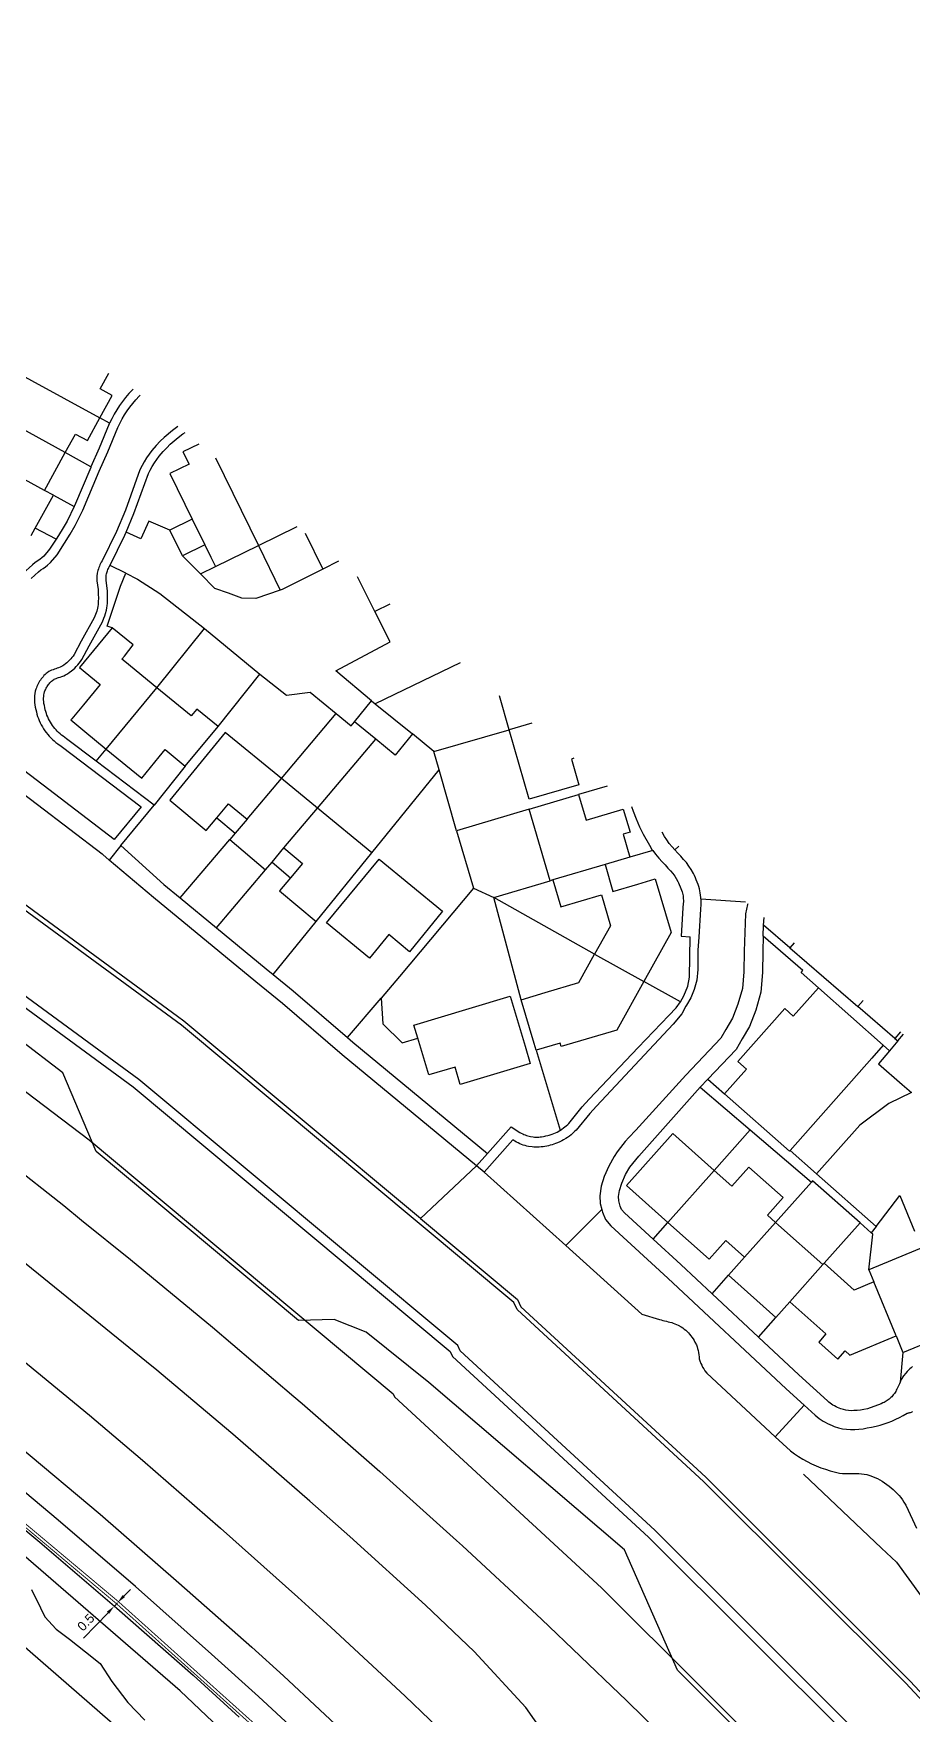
# Model space of a CAD drawing. Header units: millimetres. Extents: x 111502 to 977541, y 8702 to 1044108.
# Drawn here: x 489318.1 to 489413.5, y 239319.4 to 239501.8 of the extents above; entities that cross this region are included whole.
import ezdxf

# ---------------------------------------------------------------- set-up
doc = ezdxf.new("R2010")
doc.units = ezdxf.units.MM
doc.header["$LTSCALE"] = 0.25
doc.linetypes.add('DASHED2', pattern=[9.525, 6.35, -3.175])
for name, color, linetype in [('E HVSS As Laid Dimensions', 30, 'Continuous'), ('E HVSS As Laid HV', 10, 'Continuous'), ('X HVSS Site Background', 8, 'Continuous')]:
    doc.layers.add(name, color=color, linetype=linetype)
doc.styles.add('Arial', font='arial.ttf')
doc.dimstyles.new('HVSS AsLaid', dxfattribs={"dimtxt": 1, "dimasz": 1, "dimexe": 0, "dimexo": 0, "dimgap": 0.5, "dimtad": 1, "dimdec": 1, "dimzin": 1, "dimdsep": 46, "dimtxsty": 'Arial', "dimcen": 0.09, "dimadec": 0, "dimazin": 0, "dimtfac": 1, "dimtdec": 1, "dimtmove": 0, "dimatfit": 3, "dimfxl": 1, "dimtolj": 1, "dimtzin": 0, "dimarcsym": 0})

# ---------------------------------------------------------------- blocks, each defined once
blk = doc.blocks.new('OS MAP 060722')
at = {"layer": 'X HVSS Site Background'}
for points in [[(428.77, 336.93), (429.04, 336.53), (445.79, 312.1), (449.2, 309.82), (481.57, 288.16), (518.37, 261.19), (552.77, 232.49), (553.02, 231.94), (574.27, 212.34), (596.22, 190.44), (614.02, 171.34)], [(614.81, 171.96), (596.82, 191.26), (574.95, 213.08), (553.84, 232.55), (553.58, 233.12), (518.98, 261.99), (482.16, 288.97), (449.76, 310.65), (445.4, 316.11), (443.11, 319.42), (439.82, 325.21), (438.71, 327.64), (437.7, 330.11), (436.86, 332.64), (436.07, 336.75), (436.01, 340.04), (436.34, 343.33), (437.04, 346.85), (437.95, 350.02), (439.13, 353.11), (441.11, 356.99), (447.84, 367.99)], [(428.77, 336.93), (419.33, 320.26), (464.26, 291.47), (491.02, 272.56), (513.57, 255.44), (546.57, 227.89), (546.72, 227.54), (569.17, 206.84), (590.72, 185.34), (608.87, 165.84)], [(620.39, 176.97), (602.17, 196.52), (580.29, 218.35), (560.03, 237.03), (559.67, 237.8), (523.59, 267.9), (486.5, 295.09), (453.93, 316.88), (451.7, 320.66), (449.41, 325.41), (447.79, 329.68), (445.52, 337.98), (445.04, 342.54), (445.4, 348.54), (446.01, 351.69), (447.47, 356.33), (452.18, 366.11)], [(549.55, 246.89), (523.86, 268.32), (523.18, 268.82), (486.7, 295.57), (454.29, 317.25), (452.16, 320.86), (449.88, 325.58), (448.25, 329.89), (446.02, 338.04), (446.29, 340.2), (446.65, 342.4), (449.56, 352.48), (451.91, 358.89), (454.56, 365.08)], [(503.37, 339.98), (514.75, 333.77)], [(514.75, 333.77), (516.08, 336.2), (514.76, 336.92), (515.7, 338.64)], [(523.19, 332.86), (522.62, 332.43), (521.71, 331.67), (521.28, 331.24), (520.86, 330.8), (520.39, 330.23), (520.1, 329.84), (519.82, 329.44), (519.56, 329.02), (519.32, 328.6), (519.09, 328.16), (517.51, 323.76), (516.54, 321.47), (514.98, 318.27), (514.9, 318.13), (514.82, 317.99), (514.75, 317.84), (514.69, 317.69), (514.63, 317.54), (514.58, 317.39), (514.53, 317.23), (514.5, 317.08), (514.46, 316.92), (514.42, 316.61), (514.43, 316.09), (514.55, 315.16), (514.56, 314.96), (514.57, 314.75), (514.57, 314.54), (514.58, 314.34), (514.58, 314.13), (514.57, 313.93), (514.57, 313.72), (514.55, 313.52), (514.52, 313.32), (514.49, 313.12), (514.41, 312.82), (514.35, 312.63), (514.27, 312.43), (514.12, 312.09), (512.72, 309.54), (511.94, 308.1), (511.83, 307.94), (511.71, 307.79), (511.58, 307.64), (511.45, 307.49), (511.32, 307.35), (511.17, 307.22), (511.02, 307.09), (510.84, 306.95), (510.71, 306.86), (510.57, 306.79), (510.42, 306.72), (510.27, 306.66), (510.12, 306.61), (509.96, 306.56), (509.81, 306.51), (509.66, 306.46), (509.51, 306.4), (509.36, 306.34), (509.22, 306.26), (509.03, 306.13), (508.91, 306.03), (508.8, 305.92), (508.68, 305.81), (508.58, 305.7), (508.48, 305.58), (508.38, 305.46), (508.29, 305.33), (508.2, 305.2), (508.12, 305.07), (508.04, 304.93), (507.97, 304.79), (507.91, 304.65), (507.85, 304.5), (507.8, 304.35), (507.73, 304.12), (507.68, 303.88), (507.65, 303.63), (507.64, 303.38), (507.64, 303.14), (507.66, 302.89), (507.69, 302.64), (507.74, 302.39), (507.79, 302.14), (507.85, 301.87), (507.91, 301.63), (507.99, 301.39), (508.07, 301.16), (508.17, 300.93), (508.27, 300.7), (508.39, 300.48), (508.51, 300.26), (508.64, 300.05), (508.78, 299.84), (508.92, 299.64), (509.08, 299.44), (509.24, 299.25), (509.41, 299.07), (509.59, 298.9), (509.78, 298.73), (509.97, 298.57), (510.17, 298.42), (510.55, 298.16), (519.21, 291.57), (516.3, 288.04), (509.21, 293.45), (506.44, 295.55)], [(507.3, 316.37), (508.1, 317.09), (508.34, 317.28), (508.58, 317.45), (508.83, 317.63), (509.07, 317.8), (509.39, 318.08), (510.1, 318.93), (510.92, 320.2), (511.51, 321.15), (512.06, 322.11), (512.89, 323.78), (514.68, 328), (515.61, 330.11), (516.68, 332.72), (516.93, 333.23), (517.17, 333.68), (517.43, 334.12), (517.71, 334.54), (518.01, 334.96), (518.32, 335.36), (518.65, 335.75), (519, 336.12), (519.13, 336.25)], [(518.36, 336.9), (518.28, 336.82), (517.9, 336.42), (517.53, 336), (517.2, 335.56), (516.88, 335.11), (516.57, 334.66), (516.29, 334.17), (516.03, 333.69), (515.79, 333.2)], [(510.99, 330.01), (502.16, 334.86)], [(510.99, 330.01), (512.09, 332.03), (513.41, 331.31), (514.75, 333.77)], [(515.79, 333.2), (514.75, 333.77)], [(515.79, 333.2), (515.76, 333.13), (514.68, 330.51), (513.78, 328.48)], [(517.58, 321.37), (518.44, 323.4), (520.01, 327.76), (520.2, 328.12), (520.42, 328.51), (520.66, 328.89), (520.91, 329.25), (521.18, 329.61), (521.61, 330.14), (522, 330.54), (522.39, 330.93), (523.24, 331.65), (523.76, 332.04), (523.99, 332.19)], [(525.47, 330.94), (523.76, 330.1), (524.42, 328.75), (522.35, 327.74), (524.77, 322.8)], [(508.74, 325.9), (503.62, 328.67)], [(508.74, 325.9), (510.99, 330.01)], [(513.78, 328.48), (510.99, 330.01)], [(513.78, 328.48), (513.75, 328.4), (511.99, 324.23), (511.96, 324.17)], [(527.28, 329.43), (531.94, 319.92)], [(507.73, 321.83), (509.71, 325.38)], [(509.71, 325.38), (508.74, 325.9)], [(509.71, 325.38), (511.96, 324.17)], [(511.96, 324.17), (511.18, 322.58), (510.65, 321.66), (510.08, 320.74), (510, 320.61)], [(507.28, 321.01), (507.73, 321.83)], [(510, 320.61), (507.73, 321.83)], [(515.85, 317.78), (515.86, 317.8), (517.45, 321.06), (517.58, 321.37)], [(519.2, 320.66), (517.58, 321.37)], [(522.34, 321.61), (520.04, 322.59), (519.2, 320.66)], [(524.77, 322.8), (522.34, 321.61)], [(523.7, 318.83), (522.34, 321.61)], [(524.77, 322.8), (526.13, 320.02)], [(531.94, 319.92), (536.17, 321.98)], [(537.02, 321.27), (538.92, 317.38)], [(608.48, 165.52), (590.22, 185.14), (577.43, 197.9), (571.66, 210.95), (550.43, 229.1), (543.63, 234.59), (540.17, 235.96), (536.28, 235.84), (514.33, 254.17), (510.72, 262.7), (496.24, 273.77), (484.56, 276.52), (464.21, 291.68), (449.69, 304.32), (419.06, 319.84), (418.38, 320.27)], [(510, 320.61), (509.29, 319.52), (508.67, 318.78), (508.45, 318.59), (508.25, 318.44), (508, 318.26), (507.74, 318.08), (507.45, 317.85), (506.38, 316.88)], [(526.13, 320.02), (523.7, 318.83)], [(526.13, 320.02), (526.79, 318.66), (527.29, 317.64)], [(527.29, 317.64), (531.94, 319.92)], [(531.94, 319.92), (534.31, 315.09)], [(514.36, 296.52), (511.14, 298.97), (510.75, 299.23), (510.59, 299.35), (510.44, 299.49), (510.27, 299.64), (510.12, 299.78), (509.99, 299.92), (509.85, 300.07), (509.72, 300.24), (509.61, 300.4), (509.48, 300.59), (509.37, 300.76), (509.27, 300.96), (509.17, 301.14), (509.09, 301.33), (509, 301.52), (508.94, 301.71), (508.87, 301.91), (508.82, 302.1), (508.77, 302.35), (508.72, 302.59), (508.68, 302.8), (508.66, 302.99), (508.64, 303.18), (508.64, 303.36), (508.65, 303.55), (508.67, 303.72), (508.7, 303.87), (508.75, 304.05), (508.79, 304.16), (508.83, 304.27), (508.88, 304.37), (508.92, 304.46), (508.98, 304.56), (509.04, 304.65), (509.11, 304.76), (509.18, 304.85), (509.25, 304.94), (509.33, 305.04), (509.39, 305.1), (509.49, 305.2), (509.59, 305.29), (509.63, 305.33), (509.75, 305.41), (509.8, 305.44), (509.88, 305.47), (510, 305.52), (510.13, 305.56), (510.27, 305.61), (510.43, 305.66), (510.61, 305.72), (510.82, 305.8), (511.01, 305.89), (511.22, 306), (511.43, 306.14), (511.65, 306.32), (511.82, 306.46), (512.02, 306.63), (512.19, 306.82), (512.34, 306.99), (512.48, 307.15), (512.63, 307.34), (512.79, 307.58), (513.6, 309.06), (515.02, 311.65), (515.19, 312.04), (515.29, 312.29), (515.37, 312.54), (515.47, 312.92), (515.51, 313.17), (515.54, 313.4), (515.57, 313.67), (515.57, 313.91), (515.58, 314.11), (515.58, 314.36), (515.57, 314.56), (515.57, 314.77), (515.56, 315.01), (515.55, 315.25), (515.43, 316.16), (515.42, 316.56), (515.44, 316.73), (515.48, 316.86), (515.5, 316.98), (515.53, 317.08), (515.57, 317.2), (515.62, 317.32), (515.67, 317.44), (515.71, 317.53), (515.77, 317.63), (515.85, 317.78)], [(517.57, 316.92), (515.85, 317.78)], [(525.67, 316.85), (523.7, 318.83)], [(525.67, 316.85), (527.29, 317.64)], [(538.92, 317.38), (534.51, 315.16), (534.31, 315.09)], [(540.64, 318.24), (538.92, 317.38)], [(516.09, 310.99), (515.53, 311.19), (516.99, 315.53), (517.57, 316.92)], [(517.57, 316.92), (518.83, 316.29), (521.24, 314.73), (526.08, 310.92)], [(534.31, 315.09), (531.66, 314.2), (530.16, 314.23), (528.71, 314.75), (527.23, 315.28), (525.67, 316.85)], [(544.59, 312.76), (542.69, 316.52)], [(501.24, 255.84), (510.83, 248.3), (512.74, 246.73), (518.05, 242.46), (526.98, 235.1), (535.8, 227.61), (536.7, 226.83), (545.13, 219.46), (553.45, 211.98), (554.09, 211.39), (562.67, 203.42), (571.13, 195.34), (571.86, 194.63), (579.55, 187.08)], [(544.23, 303.08), (540.34, 306.33), (546.25, 309.49), (544.59, 312.76)], [(546.22, 313.57), (544.59, 312.76)], [(516.09, 310.99), (512.54, 306.68), (514.76, 304.84), (512.96, 302.65), (511.7, 301.12), (511.67, 301.08), (511.6, 301), (513.12, 299.75), (515.44, 297.84)], [(520.92, 304.5), (517.45, 307.33), (517.12, 307.6), (517.4, 307.94), (518.37, 309.14), (516.09, 310.99)], [(520.92, 304.5), (526.08, 310.92)], [(526.08, 310.92), (532.1, 305.99)], [(565.67, 187.17), (560.95, 193.84), (555.37, 199.93), (550.07, 204.95), (541.88, 212.39), (537.53, 216.24), (529.16, 223.49), (520.7, 230.62), (520.39, 230.87), (506.18, 242.43), (503.55, 244.52), (494.08, 251.91), (484.51, 259.18), (474.84, 266.33), (470.01, 269.82), (460.2, 276.77), (450.3, 283.59), (442.24, 289), (432.12, 295.61), (421.92, 302.1), (415.61, 306.03), (411.64, 308.54)], [(553.83, 307.19), (544.62, 302.77)], [(515.76, 285.8), (515.05, 286.4), (514.99, 286.45), (507.96, 291.81), (505.27, 293.85), (488.96, 304.14), (488.17, 304.69)], [(527.57, 300.28), (532.1, 305.99)], [(532.1, 305.99), (534.99, 303.68), (537.58, 304.03), (540.4, 301.71)], [(515.44, 297.84), (520.92, 304.5)], [(527.57, 300.28), (525.27, 302.19), (524.66, 301.44), (524.27, 301.76), (520.92, 304.5)], [(542.37, 300.8), (544.23, 303.08)], [(544.23, 303.08), (544.62, 302.77)], [(544.62, 302.77), (548.67, 299.48)], [(559.16, 299.95), (558.1, 303.61)], [(534.44, 294.64), (540.4, 301.71)], [(540.4, 301.71), (542.02, 300.38), (542.37, 300.8)], [(406.95, 300.4), (416.73, 294.7), (426.18, 288.9), (427.23, 288.25), (436.65, 282.27), (445.98, 276.15), (455.22, 269.9), (462.75, 264.65), (471.66, 258.26), (480.48, 251.74), (487.42, 246.5), (496.49, 239.47), (498.08, 238.2), (505.04, 232.62), (513.61, 225.55), (519.36, 220.68), (527.85, 213.31), (536.22, 205.83), (539.81, 202.56), (547.86, 195.07), (555.81, 187.47)], [(534.44, 294.64), (528.33, 299.64), (522.32, 292.3), (526.28, 289.01), (527.43, 290.39)], [(524.01, 295.99), (527.57, 300.28)], [(544.68, 298.91), (542.37, 300.8)], [(548.67, 299.48), (546.8, 297.18), (544.68, 298.91)], [(551, 297.59), (548.67, 299.48)], [(551, 297.59), (559.16, 299.95)], [(561.62, 300.66), (559.16, 299.95)], [(566.19, 296.84), (565.91, 296.76), (566.71, 293.97), (561.33, 292.42), (559.16, 299.95)], [(514.36, 296.52), (515.44, 297.84)], [(515.44, 297.84), (519.28, 294.68), (521.19, 297), (521.84, 297.79), (524.01, 295.99)], [(538.36, 291.43), (544.68, 298.91)], [(551.57, 295.59), (551, 297.59)], [(520.64, 291.74), (514.36, 296.52)], [(524.01, 295.99), (520.64, 291.74)], [(544.27, 286.59), (551.57, 295.59)], [(553.46, 288.99), (551.57, 295.59)], [(403.27, 293.99), (410.62, 289.69), (410.82, 289.59), (419.62, 284.29), (423.27, 282.04), (432.27, 276.34), (436.32, 273.69), (441.17, 270.49), (442.22, 269.79), (451.67, 263.34), (459.32, 257.99), (468.32, 251.54), (477.17, 244.94), (482.72, 240.79), (491.57, 233.89), (500.32, 226.89), (506.07, 222.14), (514.77, 214.84), (523.32, 207.39), (531.22, 200.39), (534.67, 197.29), (542.57, 189.89)], [(530.73, 290.24), (534.44, 294.64)], [(538.36, 291.43), (534.44, 294.64)], [(569.79, 293.83), (566.69, 292.91)], [(527.43, 290.39), (528.71, 291.92), (530.73, 290.24)], [(561.32, 291.32), (566.69, 292.91)], [(566.69, 292.91), (567.51, 290.13), (571.54, 291.32), (572.28, 288.83), (571.51, 288.6), (572.25, 286.11)], [(539.77, 187.79), (531.97, 195.04), (526.87, 199.64), (518.62, 206.99), (510.22, 214.19), (500.92, 221.94), (491.62, 229.44), (489.12, 231.39), (481.17, 237.64), (473.12, 243.79), (472.87, 243.94), (463.22, 250.99), (453.47, 257.89), (452.72, 258.39), (442.87, 265.14), (438.37, 268.19), (426.02, 276.14), (415.72, 282.49), (401.52, 291.04)], [(517.03, 287.38), (520.64, 291.74)], [(527.43, 290.39), (529.44, 288.71)], [(530.73, 290.24), (529.44, 288.71)], [(534.72, 287.12), (538.36, 291.43)], [(544.27, 286.59), (538.36, 291.43)], [(561.32, 291.32), (553.46, 288.99)], [(563.62, 283.56), (561.32, 291.32)], [(572.44, 291.61), (572.6, 291.1), (572.92, 290.26), (573.29, 289.42), (573.7, 288.6), (574.37, 287.4), (574.69, 286.89), (574.73, 286.84)], [(529.44, 288.71), (528.86, 288.03)], [(553.46, 288.99), (555.28, 282.75)], [(577.15, 286.9), (576.83, 287.25), (576.53, 287.61), (576.25, 287.98), (576, 288.37), (575.75, 288.84)], [(517.03, 287.38), (515.76, 285.8)], [(517.03, 287.38), (521.7, 283.14), (523.46, 281.69)], [(523.46, 281.69), (528.86, 288.03)], [(528.86, 288.03), (532.72, 284.75)], [(533.43, 285.59), (534.72, 287.12)], [(534.72, 287.12), (536.74, 285.43), (535.44, 283.87)], [(538.22, 279.13), (544.27, 286.59)], [(574.73, 286.84), (572.25, 286.11)], [(574.73, 286.84), (575.04, 286.43), (575.4, 286), (575.75, 285.62), (576.07, 285.27), (576.39, 284.93), (576.66, 284.63), (576.9, 284.34), (577.12, 284.05), (577.29, 283.8), (577.45, 283.48), (577.53, 283.32), (577.61, 283.14), (577.71, 282.91), (577.79, 282.7), (577.86, 282.53), (577.92, 282.35), (577.96, 282.22), (578.02, 281.91), (578.04, 281.78), (578.05, 281.6), (578.06, 281.46), (578.06, 281.39), (578.06, 281.33), (578.06, 281.27), (578.05, 281.09), (578.01, 280.62), (577.82, 277.53), (578.79, 277.48)], [(577.15, 286.9), (577.58, 287.3)], [(579.96, 281.59), (579.95, 281.74), (579.93, 282), (579.89, 282.25), (579.8, 282.68), (579.73, 282.92), (579.65, 283.16), (579.56, 283.4), (579.46, 283.64), (579.36, 283.88), (579.26, 284.11), (579.15, 284.34), (578.92, 284.77), (578.67, 285.15), (578.39, 285.52), (578.09, 285.88), (577.78, 286.22), (577.46, 286.56), (577.15, 286.9)], [(555.6, 252.61), (541.03, 264.67), (534.55, 270.22), (531.66, 272.6), (520.56, 281.75), (515.76, 285.8)], [(527.39, 278.45), (532.72, 284.75)], [(532.72, 284.75), (533.43, 285.59)], [(533.43, 285.59), (535.44, 283.87)], [(551.94, 280.24), (548.34, 275.86), (546.09, 277.71), (543.99, 275.16), (539.35, 278.98), (545.05, 285.91), (551.94, 280.24)], [(569.56, 285.32), (563.91, 283.65)], [(572.25, 286.11), (569.56, 285.32)], [(569.56, 285.32), (570.42, 282.4), (573.11, 283.19), (575.01, 283.75), (576.72, 277.95), (573.76, 272.63)], [(535.44, 283.87), (534.25, 282.46), (538.22, 279.13)], [(555.28, 282.75), (547.26, 273.15), (545.28, 270.82)], [(555.28, 282.75), (557.48, 281.74)], [(557.48, 281.74), (563.62, 283.56)], [(563.91, 283.65), (563.62, 283.56)], [(563.91, 283.65), (564.77, 280.72), (569.16, 282.03), (570.15, 278.68), (568.43, 275.59)], [(523.46, 281.69), (527.39, 278.45)], [(568.43, 275.59), (557.48, 281.74)], [(560.45, 270.64), (557.48, 281.74)], [(585.04, 281.05), (585.01, 280.97), (584.79, 279.97), (584.64, 275.91), (584.63, 273.68), (584.47, 271.85), (583.98, 270.16), (583.4, 268.64), (582.67, 267.43), (582.13, 266.46), (578.32, 262.46), (572.9, 256.48), (572.13, 255.7), (571.74, 255.25), (571.23, 254.62), (570.89, 254.14), (570.56, 253.65), (569.96, 252.6), (569.46, 251.45), (569.14, 250.42), (568.98, 249.37), (569.04, 248.52), (569.2, 247.87)], [(579.96, 281.59), (579.97, 281.49), (579.97, 281.33), (579.97, 281.23), (579.96, 280.98), (579.92, 280.48), (579.73, 277.43)], [(579.96, 281.59), (584.79, 281.26)], [(533.55, 273.37), (538.22, 279.13)], [(586.77, 278.74), (586.81, 279.57)], [(527.39, 278.45), (532.8, 273.99), (533.55, 273.37)], [(579.73, 277.43), (579.64, 276.01), (579.64, 273.91), (579.53, 272.78), (579.24, 271.76), (578.88, 270.84), (578.41, 270.05), (578.34, 269.93), (577.88, 269.11), (576.97, 268.01), (568.65, 259.11), (567.91, 258.31), (566.43, 256.5), (566.26, 256.33), (566.07, 256.16), (565.89, 256), (565.69, 255.85), (565.49, 255.71), (565.29, 255.57), (565.07, 255.45), (564.86, 255.33), (564.64, 255.22), (564.41, 255.12), (564.18, 255.03), (563.81, 254.91), (563.62, 254.86), (563.42, 254.81), (563.23, 254.76), (563.03, 254.73), (562.83, 254.7), (562.63, 254.67), (562.43, 254.66), (562.24, 254.65), (562.04, 254.65), (561.84, 254.66), (561.64, 254.67), (561.27, 254.73), (561.07, 254.77), (560.88, 254.82), (560.69, 254.88), (560.5, 254.95), (560.32, 255.02), (560.14, 255.11), (559.96, 255.2), (559.78, 255.29), (559.56, 255.43), (556.44, 251.92)], [(577.74, 270.43), (578.12, 271.08), (578.55, 272.1), (578.74, 273.09), (578.79, 277.48)], [(586.73, 277.56), (586.67, 275.87), (586.66, 273.59), (586.47, 271.48), (585.91, 269.51), (585.23, 267.75), (584.43, 266.41), (583.78, 265.25), (580.72, 262.04)], [(586.73, 277.56), (586.77, 278.74)], [(592.71, 271.95), (590.84, 273.61), (591.04, 273.83), (586.73, 277.56)], [(589.63, 276.27), (586.77, 278.74)], [(560.45, 270.64), (563.06, 271.42), (566.72, 272.51), (568.43, 275.59)], [(568.43, 275.59), (573.76, 272.63)], [(590.1, 276.81), (589.63, 276.27)], [(589.63, 276.27), (596.99, 269.91)], [(533.55, 273.37), (535.71, 271.6), (541.63, 266.53)], [(573.76, 272.63), (570.83, 267.36), (564.8, 265.57), (564.69, 265.95), (562.09, 265.18)], [(577.74, 270.43), (573.76, 272.63)], [(582.53, 260.44), (584.9, 263.12), (583.98, 263.93), (589.07, 269.68), (589.99, 268.87), (592.71, 271.95)], [(592.71, 271.95), (599.75, 265.72)], [(541.63, 266.53), (545.28, 270.82)], [(545.28, 270.82), (545.45, 268.04), (547.54, 265.96), (549.25, 266.47)], [(549.25, 266.47), (548.83, 267.89), (554.82, 269.68), (559.27, 271.02), (560.89, 265.61), (561.45, 263.73), (553.83, 261.45), (553.28, 263.32), (550.45, 262.48), (549.25, 266.47)], [(562.09, 265.18), (561.88, 265.88), (560.45, 270.64)], [(564.7, 256.49), (564.71, 256.5), (564.86, 256.6), (565.05, 256.73), (565.2, 256.84), (565.34, 256.97), (565.51, 257.12), (565.62, 257.23), (567.09, 259.03), (567.85, 259.84), (573.14, 265.47), (576.48, 268.95), (577.29, 269.78), (577.74, 270.43)], [(597.56, 270.57), (596.99, 269.91)], [(601.02, 266.44), (596.99, 269.91)], [(541.63, 266.53), (542.19, 266.05), (556.8, 253.96)], [(601.62, 267.16), (601.02, 266.44)], [(601.02, 266.44), (601.33, 266.18)], [(601.33, 266.18), (601.94, 266.9)], [(498.97, 219.49), (508.22, 211.79), (516.57, 204.64), (524.87, 197.34), (529.87, 192.79)], [(562.09, 265.18), (564.7, 256.49)], [(599.75, 265.72), (598.51, 264.32), (589.64, 254.29)], [(600.44, 265.11), (599.24, 263.68)], [(599.75, 265.72), (600.44, 265.11)], [(601.33, 266.18), (600.44, 265.11)], [(507.33, 206.65), (508.3, 204.66), (508.76, 203.68), (510.01, 202.36), (511.46, 201.25), (513.2, 199.9), (514.78, 198.61), (516.05, 196.65), (517.79, 194.4), (519.61, 192.49)], [(599.24, 263.68), (601.81, 261.45), (602.81, 260.58), (600.35, 259.38), (597.21, 257.03), (592.52, 251.75)], [(548.32, 172.09), (523.47, 195.64), (506.47, 210.39)], [(574.77, 244.68), (571.67, 247.52), (571.36, 247.89), (571.21, 248.24), (571.06, 248.84), (571.03, 249.29), (571.13, 249.96), (571.38, 250.74), (571.79, 251.68), (572.25, 252.49), (573.22, 253.68), (579.89, 261.17)], [(579.89, 261.17), (580.72, 262.04)], [(579.89, 261.17), (585.32, 256.53)], [(580.72, 262.04), (582.53, 260.44)], [(589.64, 254.29), (589.57, 254.21), (582.53, 260.44)], [(556.8, 253.96), (559.36, 256.85), (560.32, 256.24), (560.45, 256.17), (560.63, 256.08), (560.76, 256.02), (560.89, 255.97), (561.04, 255.91), (561.18, 255.87), (561.32, 255.83), (561.46, 255.8), (561.75, 255.76), (561.89, 255.75), (562.07, 255.74), (562.21, 255.74), (562.37, 255.75), (562.52, 255.76), (562.67, 255.78), (562.87, 255.81), (563.01, 255.83), (563.15, 255.87), (563.35, 255.92), (563.5, 255.96), (563.81, 256.06), (563.99, 256.13), (564.18, 256.21), (564.35, 256.29), (564.54, 256.4), (564.7, 256.49)], [(581.4, 252.13), (576.92, 256.12), (571.9, 250.48), (576.38, 246.49)], [(581.4, 252.13), (585.32, 256.53)], [(585.32, 256.53), (591.97, 250.85)], [(518.12, 190.39), (500.42, 205.74)], [(556.8, 253.96), (555.6, 252.61)], [(592.52, 251.75), (589.64, 254.29)], [(598.97, 246.05), (601.54, 249.4), (603.14, 245.55)], [(555.6, 252.61), (549.55, 246.89)], [(556.44, 251.92), (555.6, 252.61)], [(556.44, 251.92), (565.3, 243.96)], [(576.38, 246.49), (581.4, 252.13)], [(588.06, 246.47), (587.18, 247.26), (588.89, 249.17), (585.15, 252.49), (583.31, 250.43), (581.4, 252.13)], [(592.52, 251.75), (598.97, 246.05)], [(588.06, 246.47), (591.97, 250.85)], [(597.23, 246.44), (592.08, 250.98), (591.97, 250.85)], [(549.55, 246.89), (560.07, 238.11), (560.43, 237.34), (580.5, 218.84), (602.67, 196.72), (620.78, 177.29)], [(565.3, 243.96), (569.2, 247.87)], [(569.2, 247.87), (569.27, 247.58), (569.61, 246.81), (570.19, 246.11), (576.38, 240.43), (589.21, 228.43), (591.18, 226.64)], [(574.77, 244.68), (576.38, 246.49)], [(576.38, 246.49), (580.85, 242.51), (582.65, 244.53), (584.7, 242.7)], [(584.7, 242.7), (588.06, 246.47)], [(593.18, 241.9), (588.39, 246.17), (588.06, 246.47)], [(593.32, 242.05), (597.23, 246.44)], [(598.44, 245.36), (597.23, 246.44)], [(601.89, 232.36), (605.39, 233.82), (605.84, 232.74), (612.91, 235.67), (612.46, 236.75), (616.03, 238.23), (612.31, 247.19), (598.17, 241.32)], [(581.17, 238.74), (577.77, 241.93), (574.77, 244.68)], [(598.17, 241.32), (598.63, 245.19), (598.44, 245.36)], [(598.97, 246.05), (598.44, 245.36)], [(565.3, 243.96), (573.57, 236.53), (575.46, 235.96), (575.65, 235.9), (575.84, 235.85), (576.03, 235.8), (576.22, 235.76), (576.41, 235.71), (576.6, 235.66), (576.79, 235.61), (576.97, 235.55), (577.15, 235.49), (577.33, 235.42), (577.51, 235.34), (577.82, 235.16), (577.99, 235.04), (578.15, 234.91), (578.31, 234.78), (578.46, 234.64), (578.6, 234.49), (578.74, 234.34), (578.87, 234.18), (578.99, 234.02), (579.11, 233.85), (579.22, 233.67), (579.32, 233.49), (579.47, 233.21), (579.55, 233), (579.61, 232.79), (579.66, 232.57), (579.69, 232.35), (579.72, 232.13), (579.76, 231.9), (579.79, 231.68), (579.85, 231.46), (579.95, 231.18), (580.05, 230.98), (580.15, 230.78), (580.27, 230.58), (580.39, 230.39), (580.59, 230.11), (588.02, 223.23)], [(584.7, 242.7), (582.97, 240.76)], [(602.94, 230.84), (602.78, 230.71), (602.63, 230.58), (602.48, 230.44), (602.34, 230.29), (602.2, 230.14), (601.96, 229.84), (601.71, 229.42), (601.58, 229.13)], [(581.17, 238.74), (582.97, 240.76)], [(582.97, 240.76), (588.1, 236.18)], [(589.61, 237.88), (593.18, 241.9)], [(593.32, 242.05), (593.18, 241.9)], [(598.71, 240.03), (596.58, 239.14), (593.32, 242.05)], [(598.17, 241.32), (598.71, 240.03)], [(601.14, 234.18), (598.71, 240.03)], [(586.2, 234.04), (581.17, 238.74)], [(588.1, 236.18), (589.61, 237.88)], [(589.61, 237.88), (593.53, 234.38), (592.75, 233.5), (594.83, 231.65), (595.62, 232.53), (596.11, 232.09), (601.14, 234.18)], [(586.2, 234.04), (588.1, 236.18)], [(601.58, 229.13), (601.51, 228.97), (601.23, 228.38), (601.16, 228.27), (601.1, 228.15), (601.03, 228.04), (600.97, 227.93), (600.84, 227.76), (600.76, 227.66), (600.67, 227.56), (600.58, 227.47), (600.48, 227.38), (600.38, 227.3), (600.28, 227.22), (600.17, 227.15), (600.06, 227.07), (599.95, 227.01), (599.84, 226.95), (599.72, 226.89), (599.51, 226.8), (598.05, 226.26), (597.65, 226.19), (597.27, 226.12), (596.93, 226.08), (596.57, 226.06), (596.26, 226.05), (595.97, 226.07), (595.68, 226.11), (595.42, 226.17), (595.13, 226.26), (594.95, 226.33), (594.78, 226.4), (594.64, 226.47), (594.45, 226.57), (594.29, 226.66), (594.13, 226.77), (594, 226.86), (593.85, 226.98), (593.69, 227.11), (590.59, 229.93), (586.2, 234.04)], [(601.14, 234.18), (601.89, 232.36)], [(601.89, 232.36), (601.58, 229.13)], [(591.18, 226.64), (588.02, 223.23)], [(591.18, 226.64), (592.36, 225.56), (592.57, 225.39), (592.78, 225.22), (593, 225.07), (593.23, 224.92), (593.46, 224.79), (593.7, 224.66), (593.94, 224.54), (594.19, 224.44), (594.44, 224.34), (594.88, 224.2), (595.32, 224.1), (595.76, 224.04), (596.21, 224.01), (596.39, 224.01), (596.66, 224.02), (597.11, 224.05), (597.56, 224.1), (598.01, 224.18), (598.46, 224.26), (598.97, 224.38), (599.41, 224.49), (599.84, 224.62), (600.27, 224.77), (600.69, 224.93), (601.1, 225.12), (601.51, 225.32), (601.91, 225.53), (602.34, 225.79), (602.42, 225.8), (602.49, 225.81), (602.57, 225.83), (602.65, 225.85), (602.72, 225.87), (602.8, 225.9), (602.87, 225.93), (602.94, 225.96)], [(588.02, 223.23), (589.69, 221.68), (590.13, 221.36), (590.57, 221.07), (591.03, 220.79), (591.5, 220.53), (591.98, 220.29), (592.47, 220.07), (592.97, 219.87), (593.48, 219.69), (593.99, 219.53), (594.72, 219.34), (595.01, 219.29), (595.31, 219.25), (595.61, 219.23), (595.91, 219.23), (595.96, 219.23), (596.21, 219.23), (596.51, 219.23), (596.81, 219.23), (597.1, 219.23), (597.4, 219.21), (597.69, 219.18), (597.98, 219.12), (598.29, 219.03), (598.57, 218.93), (598.85, 218.81), (599.12, 218.68), (599.38, 218.54), (599.64, 218.39), (599.9, 218.23), (600.14, 218.06), (600.38, 217.88), (600.61, 217.69), (600.84, 217.5), (601.05, 217.29), (601.26, 217.07), (601.46, 216.85), (601.65, 216.62), (601.83, 216.38), (602, 216.13), (602.2, 215.8), (602.91, 214.26), (603.36, 213.3)], [(591.08, 219.15), (599.56, 211.15), (601.18, 209.61), (603.88, 205.94)]]:
    blk.add_lwpolyline(points, dxfattribs=at)
blk = doc.blocks.new('*D1862')
at = {"layer": 'Defpoints', "color": 0, "transparency": 16777216}
for p in [(489326.9, 239331.17), (489327.24, 239331.53), (489327.24, 239331.53)]:
    blk.add_point(p, dxfattribs=at)
at = {"layer": 'E HVSS As Laid Dimensions', "color": 0, "lineweight": -2, "transparency": 16777216}
for p, q in [((489327.93, 239332.25), (489328.63, 239332.97)), ((489326.21, 239330.44), (489323.56, 239327.68)), ((489327.24, 239331.53), (489326.9, 239331.17))]:
    blk.add_line(p, q, dxfattribs=at)
at = {"layer": 'E HVSS As Laid Dimensions', "color": 0, "transparency": 16777216}
for points in [[(489327.81, 239332.37), (489328.05, 239332.14), (489327.24, 239331.53)], [(489326.09, 239330.56), (489326.33, 239330.33), (489326.9, 239331.17)]]:
    blk.add_solid(points, dxfattribs=at)
at = {"layer": 'E HVSS As Laid Dimensions', "color": 0, "transparency": 16777216, "insert": (489323.81, 239329.4), "char_height": 1, "attachment_point": 5, "rotation": 46.2952, "style": 'Arial'}
blk.add_mtext('\\A1;0.5', dxfattribs=at)

msp = doc.modelspace()

# ---------------------------------------------------------------- linework, layer by layer
at = {"lineweight": 0}
msp.add_circle((488727.82, 239008.33), 11388.42, dxfattribs=at)
at = {"layer": 'E HVSS As Laid HV', "linetype": 'DASHED2', "lineweight": 0, "flags": 128}
for points in [[(488049.85, 238361.02, 0.1, 0.1, 0.043292), (488055.85, 238356.46, 0.1, 0.1, 0.249429), (488065.34, 238357.03, 0.1, 0.1, -0.12676), (488071.38, 238359.34, 0.1, 0.1, 0), (488082.16, 238361.79, 0.1, 0.1, 0.073615), (488100.17, 238368.51, 0.1, 0.1, 0), (488104.21, 238370.57, 0.1, 0.1, -0.125377), (488106.89, 238371.25, 0.1, 0.1, 0.140227), (488109.58, 238371.64, 0.1, 0.1, -0.055552), (488120.71, 238376.61, 0.1, 0.1, -0.03367), (488143.51, 238381.21, 0.1, 0.1, 0), (488185.48, 238388.09, 0.1, 0.1, 0), (488205.47, 238391.37, 0.1, 0.1, 0), (488227.58, 238394.9, 0.1, 0.1, 0), (488242.52, 238397.22, 0.1, 0.1, 0.044719), (488268.73, 238403.64, 0.1, 0.1, 0.028304), (488299.33, 238416.07, 0.1, 0.1, -0.027034), (488335.25, 238429.66, 0.1, 0.1, -0.034397), (488384.74, 238437.84, 0.1, 0.1, 0), (488429.8, 238443.46, 0.1, 0.1, 0), (488477.01, 238448.67, 0.1, 0.1, 0), (488506.34, 238451.72, 0.1, 0.1, -0.044149), (488529.62, 238451.53, 0.1, 0.1, -0.127565), (488563.16, 238437.32, 0.1, 0.1, -0.080259), (488582.78, 238415.29, 0.1, 0.1, -0.002449), (488588.66, 238405.45, 0.1, 0.1, 0.217389), (488600.8, 238397.35, 0.1, 0.1, 0.086441), (488616.6, 238399.34, 0.1, 0.1, 0), (488627.95, 238402, 0.1, 0.1, 0), (488631.4, 238402.98, 0.1, 0.1, 0), (488646.35, 238407.49, 0.1, 0.1, 0), (488658.59, 238411.38, 0.1, 0.1, 0.051422), (488672.85, 238417.51, 0.1, 0.1, 0.113478), (488681.51, 238426.85, 0.1, 0.1, 0.125867), (488686.78, 238443.08, 0.1, 0.1, -0.336809), (488688, 238444.36, 0.1, 0.1, 0), (488693.36, 238444.82, 0.1, 0.1, 0), (488708.54, 238446.1, 0.1, 0.1, 0.084786), (488731.8, 238452.7, 0.1, 0.1, 0.047226), (488745.23, 238462.25, 0.1, 0.1, 0), (488760.22, 238467.87, 0.1, 0.1, 0.158284), (488761.41, 238468.98, 0.1, 0.1, -0.065128), (488766.61, 238472.66, 0.1, 0.1, -0.103015), (488776.98, 238474.94, 0.1, 0.1, -0.031939), (488809.75, 238477.25, 0.1, 0.1, -0.050483), (488838.51, 238474.38, 0.1, 0.1, -0.067758), (488842.86, 238471.99, 0.1, 0.1, 0.080177), (488858.21, 238467.41, 0.1, 0.1, 0.060601), (488901.26, 238467.09, 0.1, 0.1, 0), (488911.18, 238468.82, 0.1, 0.1, 0.049707), (488942.45, 238479.06, 0.1, 0.1, 0.013298), (488964.18, 238490.44, 0.1, 0.1, -0.022655), (488978.74, 238497.39, 0.1, 0.1, 0.196232), (488980.14, 238498.97, 0.1, 0.1, -0.253489), (488982.13, 238501.17, 0.1, 0.1, 0), (488987.85, 238502.85, 0.1, 0.1, -0.016852), (489028.65, 238511.53, 0.1, 0.1, 0), (489064.68, 238519.37, 0.1, 0.1, 0), (489092.6, 238525.94, 0.1, 0.1, 0), (489110.62, 238530.22, 0.1, 0.1, -0.168964), (489113.8, 238529.89, 0.1, 0.1, 0.155476), (489117.28, 238529.55, 0.1, 0.1, -0.044111), (489125.18, 238530.67, 0.1, 0.1, -0.065922), (489143.9, 238528.42, 0.1, 0.1, 0.123292), (489167.74, 238528.23, 0.1, 0.1, 0), (489177.87, 238530.79, 0.1, 0.1, 0.111936), (489198.83, 238544.03, 0.1, 0.1, -0.120963), (489214.56, 238557.05, 0.1, 0.1, -0.063814), (489237.49, 238563.51, 0.1, 0.1, -0.04178), (489258.82, 238564.44, 0.1, 0.1, 0.048643), (489279.28, 238566.29, 0.1, 0.1, 0.064939), (489307.78, 238576.11, 0.1, 0.1, 0.053659), (489329.53, 238588.55, 0.1, 0.1, 0), (489351.03, 238605.07, 0.1, 0.1, 0.156242), (489352.91, 238608.36, 0.1, 0.1, -0.231021), (489354.62, 238611.15, 0.1, 0.1, 0), (489363.78, 238616.2, 0.1, 0.1, 0), (489402.16, 238633.68, 0.1, 0.1, 0), (489449.01, 238656.56, 0.1, 0.1, 0), (489479.46, 238672.61, 0.1, 0.1, 0), (489499.38, 238683.44, 0.1, 0.1, 0), (489523.44, 238697.17, 0.1, 0.1, -0.050111), (489544.38, 238705.31, 0.1, 0.1, -0.210516), (489546.71, 238704.83, 0.1, 0.1, 0.12699), (489550.26, 238704.55, 0.1, 0.1, 0), (489562.86, 238706.37, 0.1, 0.1, 0.051967), (489592.85, 238713.33, 0.1, 0.1, 0.039736), (489612.67, 238723.9, 0.1, 0.1, 0.361899), (489612.77, 238731.59, 0.1, 0.1, -0.0428), (489604.8, 238743.89, 0.1, 0.1, 0), (489596.89, 238759.27, 0.1, 0.1, 0), (489594.54, 238764.02, 0.1, 0.1, 0), (489593.42, 238771.07, 0.1, 0.1, -0.047395), (489588.97, 238792.2, 0.1, 0.1, -0.061151), (489591.75, 238813.07, 0.1, 0.1, 0), (489595.98, 238834.74, 0.1, 0.1, 0.029056), (489599.1, 238866.68, 0.1, 0.1, 0.042858), (489598.56, 238879.21, 0.1, 0.1, 0.096718), (489597.5, 238885.39, 0.1, 0.1, -0.085047), (489596.76, 238891.13, 0.1, 0.1, 0.025248), (489594.56, 238918.33, 0.1, 0.1, 0.02521), (489591.84, 238934.92, 0.1, 0.1, 0.025218), (489581.22, 238973.22, 0.1, 0.1, 0.025213), (489565.46, 239002.07, 0.1, 0.1, 0.025205), (489546.57, 239036.34, 0.1, 0.1, 0), (489544.96, 239039.08, 0.1, 0.1, 0.194566), (489543.81, 239040.19, 0.1, 0.1, -0.145758), (489542.41, 239040.99, 0.1, 0.1, 0), (489537.48, 239049.1, 0.1, 0.1, 0), (489519.68, 239080.29, 0.1, 0.1, 0), (489507.11, 239101.87, 0.1, 0.1, 0), (489499.11, 239115.39, 0.1, 0.1, 0), (489490.47, 239133.02, 0.1, 0.1, 0), (489471.33, 239163.83, 0.1, 0.1, 0.055115), (489460.23, 239181, 0.1, 0.1, 0), (489453.38, 239190.45, 0.1, 0.1, 0.108248), (489437.19, 239204.77, 0.1, 0.1, 0.054478), (489419.75, 239213.02, 0.1, 0.1, -0.118377), (489406.27, 239222.88, 0.1, 0.1, -0.097572), (489404.24, 239227.84, 0.1, 0.1, 0.101231), (489402.16, 239232.92, 0.1, 0.1, 0), (489400.41, 239235.05, 0.1, 0.1, 0.070019), (489396.51, 239240.09, 0.1, 0.1, -0.114252), (489392.53, 239245.39, 0.1, 0.1, -0.087192), (489389.88, 239255.92, 0.1, 0.1, 0.121054), (489386.88, 239268.63, 0.1, 0.1, 0), (489381.75, 239277.65, 0.1, 0.1, 0.076698), (489372.45, 239289.31, 0.1, 0.1, 0.012905), (489361.73, 239299.59, 0.1, 0.1, 0), (489343.52, 239317.12, 0.1, 0.1, 0), (489327.34, 239331.64, 0.1, 0.1, 0), (489306.92, 239348.75, 0.1, 0.1, 0), (489285.69, 239365.47, 0.1, 0.1, 0), (489268.57, 239378, 0.1, 0.1, 0), (489253.71, 239388.34, 0.1, 0.1, 0), (489242.89, 239395.37, 0.1, 0.1, 0), (489223.37, 239407.42, 0.1, 0.1, 0.016988), (489205.19, 239419.3, 0.1, 0.1, 0.025408), (489177.73, 239434.18, 0.1, 0.1, 0.030045), (489164.41, 239438.69, 0.1, 0.1, -0.057176), (489150.03, 239445.16, 0.1, 0.1, -0.037373), (489141.44, 239451.21, 0.1, 0.1, 0.04562), (489132.99, 239455.68, 0.1, 0.1, 0), (489119.04, 239462.12, 0.1, 0.1, 0), (489087.45, 239474.35, 0.1, 0.1, 0), (489025.8, 239496.68, 0.1, 0.1, 0), (489006.21, 239504.02, 0.1, 0.1, 0.132612), (488975.41, 239504.8, 0.1, 0.1, -0.212231), (488951.2, 239510.67, 0.1, 0.1, 0.043695), (488943.77, 239517.74, 0.1, 0.1, 0.073111), (488938.41, 239520.89, 0.1, 0.1, -0.136067), (488930.43, 239528.17, 0.1, 0.1, 0.125496), (488912.91, 239547.6, 0.1, 0.1, 0), (488879.42, 239567.37, 0.1, 0.1, 0), (488857.94, 239581.18, 0.1, 0.1, 0), (488850.02, 239586.68, 0.1, 0.1, 0), (488844.68, 239590.64, 0.1, 0.1, 0), (488820.98, 239607.87, 0.1, 0.1, 0), (488807.42, 239617.84, 0.1, 0.1, 0), (488783.69, 239637.76, 0.1, 0.1, 0.055588), (488773.84, 239643.1, 0.1, 0.1, 0), (488769.47, 239645.13, 0.1, 0.1, 0.102418), (488748.49, 239647.44, 0.1, 0.1, 0.010269), (488739.83, 239646.32, 0.1, 0.1, 0.017149), (488721.17, 239642.71, 0.1, 0.1, 0), (488703.52, 239638.29, 0.1, 0.1, 0), (488684.74, 239633.45, 0.1, 0.1, -0.348232), (488679.83, 239636.65, 0.1, 0.1, 0), (488672.71, 239654.18, 0.1, 0.1, 0), (488665.06, 239672.4, 0.1, 0.1, 0.02461), (488661.23, 239676.83, 0.1, 0.1, -0.098784), (488653.56, 239694.35, 0.1, 0.1, 0), (488649.58, 239710.12, 0.1, 0.1, -0.152415), (488652.39, 239736.71, 0.1, 0.1, -0.114865), (488665.19, 239753.47, 0.1, 0.1, 0), (488671.19, 239758.28, 0.1, 0.1, 0), (488691.64, 239774.48, 0.1, 0.1, 0), (488702.05, 239782.38, 0.1, 0.1, -0.376272), (488709.53, 239781.64, 0.1, 0.1, 0), (488717.14, 239773.86, 0.1, 0.1, 0.098671), (488741.06, 239758.61, 0.1, 0.1, 0.116217), (488770.49, 239757.14, 0.1, 0.1, 0.128766), (488794.57, 239769.23, 0.1, 0.1, 0), (488836.78, 239807.94, 0.1, 0.1, 0.031698), (488855.86, 239830.26, 0.1, 0.1, 0), (488860.55, 239837.2, 0.1, 0.1, 0.031202), (488871.92, 239859.41, 0.1, 0.1, -0.045048), (488875.94, 239864.93, 0.1, 0.1, -0.389021), (488888.07, 239866.08, 0.1, 0.1, 0), (488899.33, 239854.6, 0.1, 0.1, 0), (488913.45, 239843.59, 0.1, 0.1, 0.027841), (488927.62, 239835.21, 0.1, 0.1, 0.088194), (488930.11, 239834.48, 0.1, 0.1, 0.318129), (488938.74, 239839.68, 0.1, 0.1, 0), (488940.4, 239843.92, 0.1, 0.1, -0.032054), (488947.78, 239860.82, 0.1, 0.1, -0.037197), (488956.38, 239875.37, 0.1, 0.1, -0.03843), (488972.34, 239892.52, 0.1, 0.1, 0.137003), (488976.85, 239901.59, 0.1, 0.1, -0.161376), (488977.29, 239902.14, 0.1, 0.1, 0), (488982.99, 239906.9, 0.1, 0.1, 0.21523), (488985.18, 239911.3, 0.1, 0.1, -0.261004), (488988.12, 239915.42, 0.1, 0.1, 0.187052), (488996.14, 239926.23, 0.1, 0.1, 0.042505), (488996.49, 239930.79, 0.1, 0.1, -0.142832), (489002.02, 239950.68, 0.1, 0.1, 0), (489005.8, 239958.18, 0.1, 0.1, 0), (489021.42, 239990.65, 0.1, 0.1, 0), (489030.51, 240012.64, 0.1, 0.1, 0), (489038.79, 240034.31, 0.1, 0.1, 0.012521), (489051.8, 240074.49, 0.1, 0.1, 0), (489059.54, 240100.02, 0.1, 0.1, -0.110114), (489063.24, 240104.92, 0.1, 0.1, 0), (489070.58, 240110.7, 0.1, 0.1, 0.107077), (489074.92, 240117.33, 0.1, 0.1, 0), (489079.82, 240129.38, 0.1, 0.1, 0.11373), (489079.66, 240146.42, 0.1, 0.1, 0.081361), (489074.98, 240156.98, 0.1, 0.1, -0.198321), (489073.44, 240166.24, 0.1, 0.1, 0), (489079.06, 240198.91, 0.1, 0.1, 0), (489085.08, 240242.29, 0.1, 0.1, -0.03024), (489090.29, 240267.72, 0.1, 0.1, -0.040459), (489096.64, 240283.57, 0.1, 0.1, -0.050094), (489111.41, 240306.54, 0.1, 0.1, -0.049248), (489128.07, 240322.85, 0.1, 0.1, -0.02313), (489148.44, 240335.69, 0.1, 0.1, 0), (489158.22, 240339.81, 0.1, 0.1, -0.164254), (489161.9, 240339.68, 0.1, 0.1, 0.047454), (489168.95, 240337.55, 0.1, 0.1, 0.038339), (489182.83, 240334.86, 0.1, 0.1, 0.007658), (489207.17, 240331.98, 0.1, 0.1, 0), (489258.74, 240328.12, 0.1, 0.1, 0.121539), (489278.04, 240331.66, 0.1, 0.1, 0), (489290.08, 240337.65, 0.1, 0.1, -0.095709), (489293.83, 240338.47, 0.1, 0.1, 0), (489321.41, 240337.61, 0.1, 0.1, -0.02822), (489351.71, 240334.75, 0.1, 0.1, 0), (489380.5, 240329.24, 0.1, 0.1, -0.031168), (489392.81, 240326, 0.1, 0.1, 0), (489421.36, 240315.95, 0.1, 0.1, 0), (489433.23, 240310.78, 0.1, 0.1, 0.21112), (489435.97, 240310.9, 0.1, 0.1, 0), (489461.38, 240322.24, 0.1, 0.1, 0.048039), (489480.41, 240334.36, 0.1, 0.1, 0.379008), (489481.43, 240349.32, 0.1, 0.1, 0), (489473.12, 240359.43, 0.1, 0.1, 0), (489464.28, 240371.9, 0.1, 0.1, 0), (489457.35, 240379.76, 0.1, 0.1, -0.186401), (489454.96, 240390.71, 0.1, 0.1, 0), (489456.97, 240401.6, 0.1, 0.1, 0.138043), (489455.74, 240415.17, 0.1, 0.1, 0.069733), (489432.09, 240444.23, 0.1, 0.1, -0.051536), (489411.16, 240468.92, 0.1, 0.1, 0), (489403.19, 240481.87, 0, 0, 0)], [(488050.05, 238361.24, 0.1, 0.1, 0.043174), (488055.99, 238356.72, 0.1, 0.1, 0.248611), (488065.18, 238357.28, 0.1, 0.1, -0.126241), (488071.33, 238359.64, 0.1, 0.1, 0), (488082.1, 238362.09, 0.1, 0.1, 0.07364), (488100.03, 238368.77, 0.1, 0.1, 0), (488104.07, 238370.84, 0.1, 0.1, -0.126099), (488106.91, 238371.55, 0.1, 0.1, 0.140405), (488109.44, 238371.91, 0.1, 0.1, -0.055507), (488120.62, 238376.9, 0.1, 0.1, -0.033672), (488143.47, 238381.5, 0.1, 0.1, 0), (488185.43, 238388.38, 0.1, 0.1, 0), (488205.42, 238391.66, 0.1, 0.1, 0), (488227.54, 238395.2, 0.1, 0.1, 0), (488242.48, 238397.52, 0.1, 0.1, 0.04472), (488268.63, 238403.92, 0.1, 0.1, 0.028307), (488299.21, 238416.34, 0.1, 0.1, -0.027045), (488335.17, 238429.95, 0.1, 0.1, -0.034402), (488384.7, 238438.14, 0.1, 0.1, 0), (488429.76, 238443.76, 0.1, 0.1, 0), (488476.98, 238448.97, 0.1, 0.1, 0), (488506.31, 238452.02, 0.1, 0.1, -0.044201), (488529.67, 238451.82, 0.1, 0.1, -0.12758), (488563.35, 238437.55, 0.1, 0.1, -0.08028), (488583.04, 238415.44, 0.1, 0.1, -0.002449), (488588.92, 238405.61, 0.1, 0.1, 0.217086), (488600.84, 238397.65, 0.1, 0.1, 0.086403), (488616.52, 238399.63, 0.1, 0.1, 0), (488627.87, 238402.29, 0.1, 0.1, 0), (488631.31, 238403.26, 0.1, 0.1, 0), (488646.26, 238407.77, 0.1, 0.1, 0), (488658.5, 238411.67, 0.1, 0.1, 0.05138), (488672.69, 238417.76, 0.1, 0.1, 0.113416), (488681.25, 238427, 0.1, 0.1, 0.125962), (488686.48, 238443.1, 0.1, 0.1, -0.339832), (488687.96, 238444.66, 0.1, 0.1, 0), (488693.34, 238445.12, 0.1, 0.1, 0), (488708.51, 238446.4, 0.1, 0.1, 0.084732), (488731.66, 238452.96, 0.1, 0.1, 0.047347), (488745.07, 238462.51, 0.1, 0.1, 0), (488760.11, 238468.15, 0.1, 0.1, 0.162168), (488761.17, 238469.17, 0.1, 0.1, -0.06573), (488766.48, 238472.93, 0.1, 0.1, -0.102929), (488776.96, 238475.24, 0.1, 0.1, -0.031922), (488809.75, 238477.55, 0.1, 0.1, -0.050528), (488838.6, 238474.67, 0.1, 0.1, -0.067715), (488843.01, 238472.25, 0.1, 0.1, 0.080034), (488858.25, 238467.7, 0.1, 0.1, 0.060588), (488901.21, 238467.39, 0.1, 0.1, 0), (488911.12, 238469.12, 0.1, 0.1, 0.049687), (488942.33, 238479.33, 0.1, 0.1, 0.013296), (488964.03, 238490.71, 0.1, 0.1, -0.022647), (488978.61, 238497.67, 0.1, 0.1, 0.193917), (488979.86, 238499.06, 0.1, 0.1, -0.252862), (488982.04, 238501.45, 0.1, 0.1, 0), (488987.78, 238503.14, 0.1, 0.1, -0.016853), (489028.59, 238511.82, 0.1, 0.1, 0), (489064.61, 238519.66, 0.1, 0.1, 0), (489092.53, 238526.23, 0.1, 0.1, 0), (489110.55, 238530.52, 0.1, 0.1, -0.168715), (489113.92, 238530.16, 0.1, 0.1, 0.155124), (489117.22, 238529.85, 0.1, 0.1, -0.044132), (489125.17, 238530.97, 0.1, 0.1, -0.065944), (489143.98, 238528.71, 0.1, 0.1, 0.123286), (489167.67, 238528.53, 0.1, 0.1, 0), (489177.78, 238531.08, 0.1, 0.1, 0.111773), (489198.61, 238544.22, 0.1, 0.1, -0.120876), (489214.43, 238557.32, 0.1, 0.1, -0.063842), (489237.45, 238563.81, 0.1, 0.1, -0.041776), (489258.83, 238564.74, 0.1, 0.1, 0.048626), (489279.22, 238566.58, 0.1, 0.1, 0.06495), (489307.66, 238576.38, 0.1, 0.1, 0.053666), (489329.35, 238588.79, 0.1, 0.1, 0), (489350.84, 238605.3, 0.1, 0.1, 0.154962), (489352.61, 238608.4, 0.1, 0.1, -0.230512), (489354.46, 238611.41, 0.1, 0.1, 0), (489363.65, 238616.47, 0.1, 0.1, 0), (489402.03, 238633.95, 0.1, 0.1, 0), (489448.88, 238656.83, 0.1, 0.1, 0), (489479.31, 238672.88, 0.1, 0.1, 0), (489499.23, 238683.7, 0.1, 0.1, 0), (489523.3, 238697.43, 0.1, 0.1, -0.050147), (489544.31, 238705.6, 0.1, 0.1, -0.207652), (489546.85, 238705.1, 0.1, 0.1, 0.125589), (489550.21, 238704.84, 0.1, 0.1, 0), (489562.82, 238706.66, 0.1, 0.1, 0.051952), (489592.74, 238713.61, 0.1, 0.1, 0.039635), (489612.48, 238724.13, 0.1, 0.1, 0.359879), (489612.54, 238731.41, 0.1, 0.1, -0.042815), (489604.54, 238743.75, 0.1, 0.1, 0), (489596.62, 238759.13, 0.1, 0.1, 0), (489594.24, 238763.97, 0.1, 0.1, 0), (489593.13, 238771, 0.1, 0.1, -0.047388), (489588.67, 238792.18, 0.1, 0.1, -0.061178), (489591.46, 238813.14, 0.1, 0.1, 0), (489595.68, 238834.8, 0.1, 0.1, 0.029052), (489598.8, 238866.69, 0.1, 0.1, 0.042938), (489598.26, 238879.2, 0.1, 0.1, 0.097227), (489597.22, 238885.29, 0.1, 0.1, -0.085031), (489596.46, 238891.14, 0.1, 0.1, 0.025241), (489594.26, 238918.3, 0.1, 0.1, 0.025212), (489591.54, 238934.86, 0.1, 0.1, 0.025205), (489580.94, 238973.11, 0.1, 0.1, 0.025209), (489565.2, 239001.93, 0.1, 0.1, 0.025217), (489546.32, 239036.19, 0.1, 0.1, 0), (489544.69, 239038.94, 0.1, 0.1, 0.193895), (489543.72, 239039.9, 0.1, 0.1, -0.146508), (489542.17, 239040.81, 0.1, 0.1, 0), (489537.22, 239048.95, 0.1, 0.1, 0), (489519.42, 239080.14, 0.1, 0.1, 0), (489506.86, 239101.72, 0.1, 0.1, 0), (489498.85, 239115.24, 0.1, 0.1, 0), (489490.21, 239132.87, 0.1, 0.1, 0), (489471.07, 239163.68, 0.1, 0.1, 0.055175), (489460, 239180.82, 0.1, 0.1, 0), (489453.14, 239190.28, 0.1, 0.1, 0.108277), (489437.04, 239204.51, 0.1, 0.1, 0.054523), (489419.64, 239212.74, 0.1, 0.1, -0.118571), (489406.03, 239222.7, 0.1, 0.1, -0.097913), (489403.95, 239227.78, 0.1, 0.1, 0.100977), (489401.92, 239232.74, 0.1, 0.1, 0), (489400.16, 239234.88, 0.1, 0.1, 0.070179), (489396.31, 239239.87, 0.1, 0.1, -0.114052), (489392.26, 239245.27, 0.1, 0.1, -0.087286), (489389.58, 239255.91, 0.1, 0.1, 0.121107), (489386.61, 239268.48, 0.1, 0.1, 0), (489381.49, 239277.5, 0.1, 0.1, 0.076731), (489372.24, 239289.09, 0.1, 0.1, 0.012915), (489361.52, 239299.37, 0.1, 0.1, 0), (489343.32, 239316.9, 0.1, 0.1, 0), (489327.14, 239331.41, 0.1, 0.1, 0), (489306.74, 239348.52, 0.1, 0.1, 0), (489285.51, 239365.23, 0.1, 0.1, 0), (489268.39, 239377.76, 0.1, 0.1, 0), (489253.54, 239388.09, 0.1, 0.1, 0), (489242.73, 239395.11, 0.1, 0.1, 0), (489223.2, 239407.17, 0.1, 0.1, 0.016995), (489205.03, 239419.04, 0.1, 0.1, 0.025401), (489177.6, 239433.91, 0.1, 0.1, 0.03004), (489164.32, 239438.4, 0.1, 0.1, -0.0572), (489149.88, 239444.9, 0.1, 0.1, -0.037316), (489141.26, 239450.96, 0.1, 0.1, 0.045568), (489132.87, 239455.4, 0.1, 0.1, 0), (489118.92, 239461.85, 0.1, 0.1, 0), (489087.34, 239474.07, 0.1, 0.1, 0), (489025.69, 239496.4, 0.1, 0.1, 0), (489006.12, 239503.73, 0.1, 0.1, 0.132604), (488975.47, 239504.51, 0.1, 0.1, -0.213003), (488950.97, 239510.47, 0.1, 0.1, 0.043698), (488943.59, 239517.5, 0.1, 0.1, 0.073267), (488938.29, 239520.61, 0.1, 0.1, -0.136367), (488930.17, 239528.03, 0.1, 0.1, 0.125512), (488912.75, 239547.34, 0.1, 0.1, 0), (488879.26, 239567.11, 0.1, 0.1, 0), (488857.77, 239580.93, 0.1, 0.1, 0), (488849.84, 239586.44, 0.1, 0.1, 0), (488844.5, 239590.4, 0.1, 0.1, 0), (488820.8, 239607.63, 0.1, 0.1, 0), (488807.24, 239617.61, 0.1, 0.1, 0), (488783.51, 239637.52, 0.1, 0.1, 0.055558), (488773.72, 239642.83, 0.1, 0.1, 0), (488769.36, 239644.85, 0.1, 0.1, 0.102319), (488748.52, 239647.14, 0.1, 0.1, 0.010265), (488739.88, 239646.03, 0.1, 0.1, 0.017145), (488721.24, 239642.42, 0.1, 0.1, 0), (488703.59, 239638, 0.1, 0.1, 0), (488684.79, 239633.16, 0.1, 0.1, -0.349058), (488679.55, 239636.54, 0.1, 0.1, 0), (488672.43, 239654.07, 0.1, 0.1, 0), (488664.8, 239672.25, 0.1, 0.1, 0.024537), (488661, 239676.64, 0.1, 0.1, -0.098877), (488653.27, 239694.28, 0.1, 0.1, 0), (488649.29, 239710.05, 0.1, 0.1, -0.152471), (488652.11, 239736.83, 0.1, 0.1, -0.11489), (488665, 239753.7, 0.1, 0.1, 0), (488671, 239758.51, 0.1, 0.1, 0), (488691.46, 239774.72, 0.1, 0.1, 0), (488701.87, 239782.62, 0.1, 0.1, -0.376315), (488709.74, 239781.85, 0.1, 0.1, 0), (488717.36, 239774.08, 0.1, 0.1, 0.098607), (488741.16, 239758.89, 0.1, 0.1, 0.116147), (488770.43, 239757.44, 0.1, 0.1, 0.128731), (488794.37, 239769.45, 0.1, 0.1, 0), (488836.57, 239808.15, 0.1, 0.1, 0.031681), (488855.62, 239830.44, 0.1, 0.1, 0), (488860.3, 239837.37, 0.1, 0.1, 0.031185), (488871.66, 239859.55, 0.1, 0.1, -0.045189), (488875.71, 239865.13, 0.1, 0.1, -0.389785), (488888.27, 239866.31, 0.1, 0.1, 0), (488899.53, 239854.82, 0.1, 0.1, 0), (488913.63, 239843.84, 0.1, 0.1, 0.027818), (488927.76, 239835.48, 0.1, 0.1, 0.087911), (488930.14, 239834.78, 0.1, 0.1, 0.317761), (488938.46, 239839.79, 0.1, 0.1, 0), (488940.12, 239844.03, 0.1, 0.1, -0.032043), (488947.51, 239860.95, 0.1, 0.1, -0.037213), (488956.14, 239875.55, 0.1, 0.1, -0.038423), (488972.13, 239892.74, 0.1, 0.1, 0.137126), (488976.56, 239901.67, 0.1, 0.1, -0.162732), (488977.11, 239902.38, 0.1, 0.1, 0), (488982.79, 239907.13, 0.1, 0.1, 0.215784), (488984.88, 239911.33, 0.1, 0.1, -0.260635), (488987.97, 239915.69, 0.1, 0.1, 0.186568), (488995.85, 239926.29, 0.1, 0.1, 0.042348), (488996.19, 239930.79, 0.1, 0.1, -0.142738), (489001.76, 239950.83, 0.1, 0.1, 0), (489005.53, 239958.31, 0.1, 0.1, 0), (489021.14, 239990.77, 0.1, 0.1, 0), (489030.23, 240012.76, 0.1, 0.1, 0), (489038.5, 240034.42, 0.1, 0.1, 0.01252), (489051.51, 240074.58, 0.1, 0.1, 0), (489059.25, 240100.13, 0.1, 0.1, -0.110565), (489063.05, 240105.16, 0.1, 0.1, 0), (489070.38, 240110.93, 0.1, 0.1, 0.106891), (489074.64, 240117.44, 0.1, 0.1, 0), (489079.53, 240129.47, 0.1, 0.1, 0.11354), (489079.37, 240146.35, 0.1, 0.1, 0.081365), (489074.73, 240156.82, 0.1, 0.1, -0.198217), (489073.14, 240166.3, 0.1, 0.1, 0), (489078.77, 240198.96, 0.1, 0.1, 0), (489084.79, 240242.33, 0.1, 0.1, -0.030248), (489090, 240267.8, 0.1, 0.1, -0.040476), (489096.37, 240283.7, 0.1, 0.1, -0.050104), (489111.17, 240306.73, 0.1, 0.1, -0.049277), (489127.89, 240323.09, 0.1, 0.1, -0.023156), (489148.31, 240335.96, 0.1, 0.1, 0), (489158.11, 240340.09, 0.1, 0.1, -0.165134), (489162.01, 240339.96, 0.1, 0.1, 0.047548), (489169.02, 240337.84, 0.1, 0.1, 0.038375), (489182.87, 240335.15, 0.1, 0.1, 0.007658), (489207.2, 240332.28, 0.1, 0.1, 0), (489258.76, 240328.42, 0.1, 0.1, 0.121503), (489277.91, 240331.93, 0.1, 0.1, 0), (489289.96, 240337.92, 0.1, 0.1, -0.096116), (489293.83, 240338.77, 0.1, 0.1, 0), (489321.42, 240337.91, 0.1, 0.1, -0.028226), (489351.76, 240335.04, 0.1, 0.1, 0), (489380.55, 240329.53, 0.1, 0.1, -0.031177), (489392.9, 240326.29, 0.1, 0.1, 0), (489421.47, 240316.23, 0.1, 0.1, 0), (489433.34, 240311.05, 0.1, 0.1, 0.211141), (489435.84, 240311.17, 0.1, 0.1, 0), (489461.25, 240322.51, 0.1, 0.1, 0.047986), (489480.21, 240334.58, 0.1, 0.1, 0.37844), (489481.2, 240349.13, 0.1, 0.1, 0), (489472.88, 240359.25, 0.1, 0.1, 0), (489464.04, 240371.71, 0.1, 0.1, 0), (489457.11, 240379.58, 0.1, 0.1, -0.186814), (489454.66, 240390.76, 0.1, 0.1, 0), (489456.67, 240401.65, 0.1, 0.1, 0.137132), (489455.48, 240415.02, 0.1, 0.1, 0.069737), (489431.88, 240444.01, 0.1, 0.1, -0.051551), (489410.91, 240468.76, 0.1, 0.1, 0), (489402.93, 240481.71, 0, 0, 0)]]:
    msp.add_lwpolyline(points, format="xyseb", dxfattribs=at)

# ---------------------------------------------------------------- block references
at = {"layer": 'E HVSS As Laid HV', "linetype": 'DASHED2', "lineweight": 0}
msp.add_blockref('OS MAP 060722', (488810.58, 239126.31), dxfattribs=at)

# ---------------------------------------------------------------- dimensions: what is measured, and where the dimension line sits
at = {"layer": 'E HVSS As Laid Dimensions'}
dim = msp.add_linear_dim(base=(489327.24, 239331.53), p1=(489326.9, 239331.17), p2=(489327.24, 239331.53), angle=46.2952, dimstyle='HVSS AsLaid', dxfattribs=at)
dim.commit()
dim.dimension.update_dxf_attribs({"geometry": '*D1862', "text_midpoint": (489324.54, 239328.7), "dimtype": 161})

doc.saveas('drawing.dxf')
